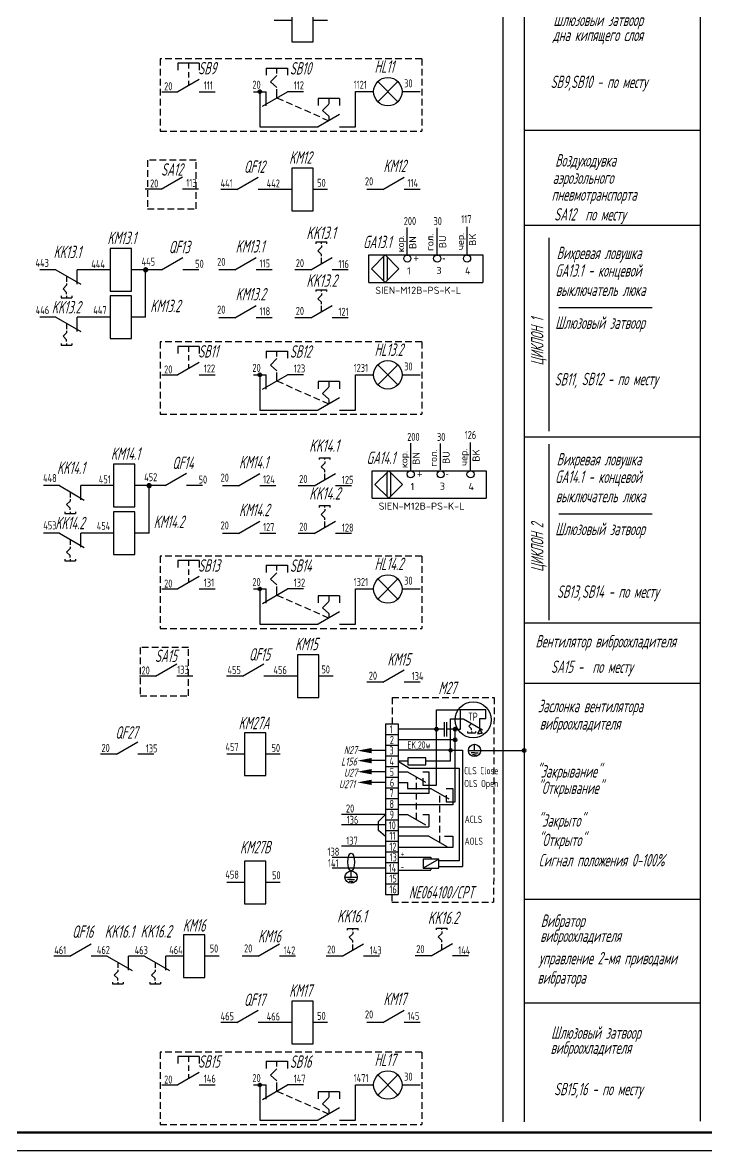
# Model space of a CAD drawing. Header units: millimetres. Extents: x 294 to 6216, y -3442 to 2720.
# Drawn here: x 1875.8 to 2068.2, y 215.3 to 532.4 of the extents above; entities that cross this region are included whole.
import ezdxf

# ---------------------------------------------------------------- set-up
doc = ezdxf.new("R2010")
doc.units = ezdxf.units.MM
doc.header["$LTSCALE"] = 15
for name, pattern in [('DOT', [0.25, 0, -0.25]), ('HIDDEN', [0.375, 0.25, -0.125]), ('HIDDEN2', [0.1875, 0.125, -0.0625]), ('K5LT_BASIC', [0]), ('K5LT_THIN', [0])]:
    doc.linetypes.add(name, pattern=pattern)
for name, color, linetype, lineweight in [('0.35 TEXT', 7, 'Continuous', 35), ('LWT 0.6', 7, 'Continuous', 50), ('LWT 0.7', 7, 'Continuous', 70)]:
    doc.layers.add(name, color=color, linetype=linetype, lineweight=lineweight)
doc.layers.add('ШТРИХОВАЯ', color=7, linetype='HIDDEN')
doc.layers.add('ШТРИХОВАЯ 2', color=7, linetype='HIDDEN2')
doc.styles.add('33', font='gost.shx', dxfattribs={"width": 0.75, "oblique": 15, "height": 2.5})
doc.styles.add('34', font='gost.shx', dxfattribs={"width": 0.75, "oblique": 15, "height": 3.5})
doc.styles.add('OPIS', font='TXT.SHX', dxfattribs={"height": 1.5})
doc.styles.add('OPSI', font='ISI-ROMANS_PL.SHX', dxfattribs={"height": 1.5})

# ---------------------------------------------------------------- blocks, each defined once
blk = doc.blocks.new('Кнопка НР без фикс лев')
at = {"linetype": 'K5LT_BASIC'}
for p, q in [((10.5, 8), (4.5, 8)), ((4.5, 8), (4.5, 6)), ((10.5, 8), (10.5, 6)), ((10.5, 3.46), (4.5, 0)), ((0, 0), (4.5, 0)), ((10.5, 0), (15, 0))]:
    blk.add_line(p, q, dxfattribs=at)
at = {"linetype": 'K5LT_THIN'}
for p, q in [((7.5, 8), (7.5, 6.5)), ((7.5, 5.5), (7.5, 4)), ((7.5, 3), (7.5, 1.73))]:
    blk.add_line(p, q, dxfattribs=at)
blk = doc.blocks.new('НР контакт')
at = {"linetype": 'K5LT_BASIC'}
for p, q in [((4.5, 0), (10.5, 3.46)), ((4.5, 0), (0, 0)), ((15, 0), (10.5, 0))]:
    blk.add_line(p, q, dxfattribs=at)
blk = doc.blocks.new('Реле')
at = {"linetype": 'K5LT_BASIC'}
for p, q in [((5, 6), (5, -6)), ((11, 6), (5, 6)), ((11, -6), (11, 6)), ((5, 0), (0, 0)), ((15, 0), (11, 0)), ((5, -6), (11, -6))]:
    blk.add_line(p, q, dxfattribs=at)
blk = doc.blocks.new('A$C57EA152A')
at = {"linetype": 'K5LT_BASIC'}
for p, q in [((4.5, 0), (0, 0)), ((4.5, 0), (11.5, -4.04)), ((15, 0), (10.5, 0)), ((10.5, -4), (10.5, 0)), ((7.5, -1.73), (7.5, -3.3454)), ((6.5, -5.3454), (7.5, -4.3454)), ((6.5, -5.3454), (7.5, -6.3454)), ((7.5, -3.8454), (7.5, -4.3454)), ((6, -7.3454), (6, -7.8454)), ((6, -7.8454), (6.5, -7.8454)), ((6.5, -7.8454), (9, -7.8454)), ((7.5, -6.8454), (7.5, -6.3454)), ((7.5, -7.3454), (7.5, -7.8454)), ((9, -7.3454), (9, -7.8454))]:
    blk.add_line(p, q, dxfattribs=at)
blk = doc.blocks.new('Конденсатор постоянный')
at = {"linetype": 'K5LT_BASIC'}
for p, q in [((4.25, 0), (0, 0)), ((4.25, 4), (4.25, -4)), ((5.75, -4), (5.75, 4)), ((10, 0), (5.75, 0))]:
    blk.add_line(p, q, dxfattribs=at)
blk = doc.blocks.new('UZIEMIENIE')
for p, q in [((0, 0), (4.85, 0)), ((2.43, 0), (2.43, 2.43)), ((2.43, -0.92), (1.05, -0.92)), ((2.43, -1.78), (1.64, -1.78)), ((2.43, -0.92), (3.8, -0.92)), ((2.43, -1.78), (3.21, -1.78))]:
    blk.add_line(p, q)
blk.add_circle((2.43, 0), 2.43)
blk = doc.blocks.new('11')
at = {"const_width": 0.75}
blk.add_lwpolyline([(-0.375, 0, 1), (0.375, 0, 1)], format="xyb", close=True, dxfattribs=at)

msp = doc.modelspace()

# ---------------------------------------------------------------- linework, layer by layer
for p, q in [((2010.892, 795.789, -0.041), (2010.892, 223.304, -0.041)), ((2016.892, 795.789, -0.041), (2016.892, 223.304, -0.041)), ((2066.454, 673.079, -0.041), (2066.454, 223.509, -0.041)), ((1947.378, 517.515, -0.02), (1945.564, 515.7, -0.02)), ((1945.564, 515.7, -0.02), (1947.346, 514.092, -0.02)), ((1975.738, 515.794, -0.02), (1981.395, 510.137, -0.02)), ((1975.738, 510.137, -0.02), (1981.395, 515.794, -0.02)), ((1940.813, 512.962, -0.02), (1944.343, 512.962, -0.02)), ((1942.578, 512.962, -0.02), (1942.578, 503.047, -0.02)), ((1953.485, 512.962, -0.02), (1953.485, 512.962, -0.02)), ((1969.501, 512.966, -0.02), (1974.567, 512.966, -0.02)), ((1969.501, 503.047, -0.02), (1969.501, 512.966, -0.02)), ((1982.567, 512.966, -0.02), (1987.633, 512.966, -0.02)), ((1962.001, 509.484, -0.02), (1960.22, 507.703, -0.02)), ((1960.22, 507.703, -0.02), (1962.003, 506.095, -0.02)), ((1942.578, 503.047, -0.02), (1954.501, 503.047, -0.02)), ((2016.892, 502.12, -0.041), (2066.454, 502.12, -0.041)), ((1984.05, 467.089, -0.041), (1984.05, 474.772, -0.041)), ((1984.05, 467.089, -0.041), (1984.05, 474.772, -0.041)), ((1992.453, 467.32, -0.041), (1992.453, 474.72, -0.041)), ((1992.453, 467.32, -0.041), (1992.453, 474.72, -0.041)), ((2000.856, 467.089, -0.041), (2000.856, 474.986, -0.041)), ((2016.892, 475.424, -0.041), (2066.454, 475.424, -0.041)), ((2023.865, 471.872, -0.02), (2023.865, 417.473, -0.02)), ((1973.239, 467.057, -0.041), (2005.29, 467.057, -0.041)), ((1973.239, 459.32, -0.041), (1973.239, 467.057, -0.041)), ((1973.239, 467.057, -0.041), (2005.29, 467.057, -0.041)), ((1973.239, 459.32, -0.041), (1973.239, 467.057, -0.041)), ((1977.843, 467.057, -0.041), (1973.975, 463.189, -0.041)), ((1977.843, 467.057, -0.041), (1973.975, 463.189, -0.041)), ((1977.311, 466.525, -0.041), (1977.311, 459.853, -0.041)), ((1977.311, 466.525, -0.041), (1977.311, 459.853, -0.041)), ((1977.843, 467.057, -0.041), (1981.711, 463.189, -0.041)), ((1977.843, 467.057, -0.041), (1981.711, 463.189, -0.041)), ((1978.375, 466.525, -0.041), (1978.375, 459.853, -0.041)), ((1978.375, 466.525, -0.041), (1978.375, 459.853, -0.041)), ((1984.05, 467.057, -0.041), (1984.05, 466.826, -0.041)), ((1984.05, 467.057, -0.041), (1984.05, 466.826, -0.041)), ((1992.453, 467.057, -0.041), (1992.453, 466.826, -0.041)), ((1992.453, 467.057, -0.041), (1992.453, 466.826, -0.041)), ((2000.856, 467.057, -0.041), (2000.856, 466.826, -0.041)), ((2000.856, 467.057, -0.041), (2000.856, 466.826, -0.041)), ((2005.29, 467.057, -0.041), (2005.29, 459.32, -0.041)), ((2005.29, 467.057, -0.041), (2005.29, 459.32, -0.041)), ((1973.975, 463.189, -0.041), (1977.843, 459.32, -0.041)), ((1973.975, 463.189, -0.041), (1977.843, 459.32, -0.041)), ((1981.711, 463.189, -0.041), (1977.843, 459.32, -0.041)), ((1981.711, 463.189, -0.041), (1977.843, 459.32, -0.041)), ((1910.463, 449.544, -0.02), (1910.463, 462.874, -0.02)), ((1973.239, 459.32, -0.041), (2005.29, 459.32, -0.041)), ((1973.239, 459.32, -0.041), (2005.29, 459.32, -0.041)), ((2026.703, 452.285, -0.02), (2052.951, 452.285, -0.02)), ((1947.378, 437.903, -0.02), (1945.564, 436.088, -0.02)), ((1945.564, 436.088, -0.02), (1947.346, 434.48, -0.02)), ((1975.738, 436.182, -0.02), (1981.395, 430.525, -0.02)), ((1975.738, 430.525, -0.02), (1981.395, 436.182, -0.02)), ((1940.813, 433.35, -0.02), (1944.343, 433.35, -0.02)), ((1942.578, 433.35, -0.02), (1942.578, 423.435, -0.02)), ((1953.485, 433.35, -0.02), (1953.485, 433.35, -0.02)), ((1969.501, 433.354, -0.02), (1974.567, 433.354, -0.02)), ((1969.501, 423.435, -0.02), (1969.501, 433.354, -0.02)), ((1982.567, 433.354, -0.02), (1987.633, 433.354, -0.02)), ((1962.001, 429.872, -0.02), (1960.22, 428.091, -0.02)), ((1960.22, 428.091, -0.02), (1962.003, 426.482, -0.02)), ((1942.578, 423.435, -0.02), (1954.501, 423.435, -0.02)), ((2016.892, 415.933, -0.041), (2066.454, 415.933, -0.041)), ((1985.021, 406.415, -0.041), (1985.021, 414.098, -0.041)), ((1985.021, 406.415, -0.041), (1985.021, 414.098, -0.041)), ((1993.424, 406.646, -0.041), (1993.424, 414.047, -0.041)), ((1993.424, 406.646, -0.041), (1993.424, 414.047, -0.041)), ((2001.827, 406.415, -0.041), (2001.827, 414.313, -0.041)), ((2023.865, 413.879, -0.02), (2023.865, 364.368, -0.041)), ((1974.21, 406.383, -0.041), (2006.261, 406.383, -0.041)), ((1974.21, 398.647, -0.041), (1974.21, 406.383, -0.041)), ((1974.21, 406.383, -0.041), (2006.261, 406.383, -0.041)), ((1974.21, 398.647, -0.041), (1974.21, 406.383, -0.041)), ((1978.814, 406.383, -0.041), (1974.946, 402.515, -0.041)), ((1978.814, 406.383, -0.041), (1974.946, 402.515, -0.041)), ((1978.814, 406.383, -0.041), (1982.682, 402.515, -0.041)), ((1978.814, 406.383, -0.041), (1982.682, 402.515, -0.041)), ((1985.021, 406.383, -0.041), (1985.021, 406.152, -0.041)), ((1985.021, 406.383, -0.041), (1985.021, 406.152, -0.041)), ((1993.424, 406.383, -0.041), (1993.424, 406.152, -0.041)), ((1993.424, 406.383, -0.041), (1993.424, 406.152, -0.041)), ((2001.827, 406.383, -0.041), (2001.827, 406.152, -0.041)), ((2001.827, 406.383, -0.041), (2001.827, 406.152, -0.041)), ((2006.261, 406.383, -0.041), (2006.261, 398.647, -0.041)), ((2006.261, 406.383, -0.041), (2006.261, 398.647, -0.041)), ((1978.282, 405.851, -0.041), (1978.282, 399.179, -0.041)), ((1978.282, 405.851, -0.041), (1978.282, 399.179, -0.041)), ((1979.346, 405.851, -0.041), (1979.346, 399.179, -0.041)), ((1979.346, 405.851, -0.041), (1979.346, 399.179, -0.041)), ((1911.434, 388.87, -0.02), (1911.434, 402.2, -0.02)), ((1974.946, 402.515, -0.041), (1978.814, 398.647, -0.041)), ((1974.946, 402.515, -0.041), (1978.814, 398.647, -0.041)), ((1982.682, 402.515, -0.041), (1978.814, 398.647, -0.041)), ((1982.682, 402.515, -0.041), (1978.814, 398.647, -0.041)), ((1974.21, 398.647, -0.041), (2006.261, 398.647, -0.041)), ((1974.21, 398.647, -0.041), (2006.261, 398.647, -0.041)), ((2026.703, 394.292, -0.02), (2052.951, 394.292, -0.02)), ((1947.378, 377.701, -0.02), (1945.564, 375.886, -0.02)), ((1945.564, 375.886, -0.02), (1947.346, 374.278, -0.02)), ((1975.738, 375.98, -0.02), (1981.395, 370.323, -0.02)), ((1975.738, 370.323, -0.02), (1981.395, 375.98, -0.02)), ((1940.813, 373.148, -0.02), (1944.343, 373.148, -0.02)), ((1942.578, 373.148, -0.02), (1942.578, 363.233, -0.02)), ((1953.485, 373.148, -0.02), (1953.485, 373.148, -0.02)), ((1969.501, 373.152, -0.02), (1974.567, 373.152, -0.02)), ((1969.501, 363.233, -0.02), (1969.501, 373.152, -0.02)), ((1982.567, 373.152, -0.02), (1987.633, 373.152, -0.02)), ((1962.001, 369.67, -0.02), (1960.22, 367.889, -0.02)), ((1960.22, 367.889, -0.02), (1962.003, 366.281, -0.02)), ((1942.578, 363.233, -0.02), (1954.501, 363.233, -0.02)), ((2016.892, 363.671, -0.041), (2066.454, 363.671, -0.041)), ((2016.892, 346.687, -0.041), (2066.454, 346.687, -0.041)), ((1992.245, 339.13, -0.041), (1998.146, 339.13, -0.041)), ((1992.245, 318.014, -0.041), (1992.245, 339.13, -0.041)), ((1996.229, 324.697, -0.041), (1996.229, 336.669, -0.041)), ((1996.229, 336.669, -0.041), (1999.82, 336.669, -0.041)), ((2006.153, 339.13, -0.041), (1998.146, 339.13, -0.041)), ((1999.024, 333.718, -0.041), (1999.024, 339.13, -0.041)), ((2004.403, 336.692, -0.041), (2006.153, 336.692, -0.041)), ((2006.153, 336.692, -0.041), (2006.153, 339.13, -0.041)), ((1977.876, 335.257, -0.041), (1981.445, 335.257, -0.041)), ((1977.876, 335.257, -0.041), (1977.876, 323.257, -0.041)), ((1981.445, 335.257, -0.041), (1981.445, 323.257, -0.041)), ((1997.245, 333.718, -0.041), (1998.457, 333.718, -0.041)), ((1997.483, 313.285, -0.041), (1997.483, 333.718, -0.041)), ((1998.457, 333.718, -0.041), (1999.024, 333.718, -0.041)), ((2004.403, 333.611, -0.041), (2003.75, 332.48, -0.041)), ((2004.403, 333.611, -0.041), (2005.056, 332.48, -0.041)), ((1977.876, 332.257, -0.041), (1981.445, 332.257, -0.041)), ((1982.639, 330.73, -0.041), (1981.445, 330.73, -0.041)), ((2003.75, 332.48, -0.041), (2004.403, 332.48, -0.041)), ((2005.056, 332.48, -0.041), (2004.403, 332.48, -0.041)), ((1977.876, 327.698, -0.041), (1974.01, 327.698, -0.041)), ((1977.876, 329.257, -0.041), (1981.445, 329.257, -0.041)), ((1996.229, 327.789, -0.041), (1981.445, 327.789, -0.041)), ((1996.229, 327.789, -0.041), (1999.605, 327.789, -0.041)), ((1999.605, 327.789, -0.041), (1999.605, 295.139, -0.041)), ((2004.679, 327.743, -0.041), (2016.892, 327.743, -0.041)), ((1977.876, 324.879, -0.041), (1974.01, 324.879, -0.041)), ((1977.876, 326.257, -0.041), (1981.445, 326.257, -0.041)), ((1984.151, 324.697, -0.041), (1981.445, 324.697, -0.041)), ((1981.445, 324.697, -0.041), (1984.712, 322.811, -0.041)), ((1996.229, 324.697, -0.041), (1989.275, 324.697, -0.041)), ((1977.876, 321.773, -0.041), (1974.01, 321.773, -0.041)), ((1977.876, 323.257, -0.041), (1981.445, 323.257, -0.041)), ((1977.876, 323.257, -0.041), (1981.445, 323.257, -0.041)), ((1977.876, 323.257, -0.041), (1977.876, 311.257, -0.041)), ((1981.445, 323.257, -0.041), (1981.445, 311.257, -0.041)), ((1981.445, 321.784, -0.041), (1984.123, 321.784, -0.041)), ((1984.712, 322.811, -0.041), (1998.611, 322.811, -0.041)), ((1988.443, 321.784, -0.041), (1990.148, 321.784, -0.041)), ((1990.148, 321.784, -0.041), (1990.148, 315.622, -0.041)), ((1998.611, 322.811, -0.041), (1998.611, 296.672, -0.041)), ((1977.876, 318.777, -0.041), (1974.01, 318.777, -0.041)), ((1977.876, 320.257, -0.041), (1981.445, 320.257, -0.041)), ((1977.876, 317.257, -0.041), (1981.445, 317.257, -0.041)), ((1981.445, 318.751, -0.041), (1984.123, 318.751, -0.041)), ((1984.123, 318.751, -0.041), (1984.123, 317.055, -0.041)), ((1988.443, 318.014, -0.041), (1992.245, 318.014, -0.041)), ((1977.876, 314.257, -0.041), (1981.445, 314.257, -0.041)), ((1990.148, 315.622, -0.041), (1981.445, 315.622, -0.041)), ((1984.123, 317.055, -0.041), (1990.668, 317.055, -0.041)), ((1994.988, 317.055, -0.041), (1996.839, 317.055, -0.041)), ((1996.839, 317.055, -0.041), (1996.839, 312.44, -0.041)), ((1977.876, 311.257, -0.041), (1981.445, 311.257, -0.041)), ((1977.876, 311.257, -0.041), (1981.445, 311.257, -0.041)), ((1977.876, 311.257, -0.041), (1981.445, 311.257, -0.041)), ((1977.876, 311.257, -0.041), (1977.876, 287.257, -0.041)), ((1996.839, 312.44, -0.041), (1981.445, 312.44, -0.041)), ((1981.445, 311.257, -0.041), (1981.445, 287.257, -0.041)), ((1994.988, 313.285, -0.041), (1997.483, 313.285, -0.041)), ((1977.876, 309.725, -0.041), (1965.518, 309.725, -0.041)), ((1977.876, 309.725, -0.041), (1975.922, 307.772, -0.041)), ((1975.922, 305.261, -0.041), (1975.922, 307.772, -0.041)), ((1977.876, 308.257, -0.041), (1981.445, 308.257, -0.041)), ((1981.445, 309.784, -0.041), (1984.123, 309.784, -0.041)), ((1988.443, 309.784, -0.041), (1990.148, 309.784, -0.041)), ((1990.148, 309.784, -0.041), (1990.148, 306.319, -0.041)), ((1977.876, 306.791, -0.041), (1965.518, 306.791, -0.041)), ((1977.876, 303.577, -0.041), (1975.922, 305.261, -0.041)), ((1977.876, 305.257, -0.041), (1981.445, 305.257, -0.041)), ((1981.445, 306.319, -0.041), (1990.148, 306.319, -0.041)), ((1977.876, 302.257, -0.041), (1981.445, 302.257, -0.041)), ((1990.148, 303.622, -0.041), (1981.445, 303.622, -0.041)), ((1994.468, 303.622, -0.041), (1996.839, 303.622, -0.041)), ((1996.839, 303.622, -0.041), (1996.839, 300.44, -0.041)), ((1977.876, 300.847, -0.041), (1965.518, 300.847, -0.041)), ((1977.876, 299.257, -0.041), (1981.445, 299.257, -0.041)), ((1996.839, 300.44, -0.041), (1981.445, 300.44, -0.041)), ((1977.876, 297.653, -0.041), (1962.891, 297.653, -0.041)), ((1977.876, 296.257, -0.041), (1981.445, 296.257, -0.041)), ((1981.445, 297.722, -0.041), (1990.696, 297.722, -0.041)), ((1992.898, 297.21, -0.041), (1988.494, 294.667, -0.041)), ((1990.696, 297.722, -0.041), (1990.696, 297.21, -0.041)), ((1998.611, 296.672, -0.041), (1992.898, 296.672, -0.041)), ((1992.898, 295.139, -0.041), (1999.605, 295.139, -0.041)), ((1977.876, 294.657, -0.041), (1962.891, 294.657, -0.041)), ((1977.876, 293.257, -0.041), (1981.445, 293.257, -0.041)), ((1981.445, 294.129, -0.041), (1990.696, 294.129, -0.041)), ((1990.696, 294.667, -0.041), (1990.696, 294.156, -0.041)), ((1977.876, 290.257, -0.041), (1981.445, 290.257, -0.041)), ((1977.876, 287.257, -0.041), (1981.445, 287.257, -0.041)), ((2016.892, 285.941, -0.041), (2066.454, 285.941, -0.041)), ((2016.892, 256.819, -0.041), (2066.454, 256.819, -0.041)), ((1947.378, 238.253, -0.02), (1945.564, 236.439, -0.02)), ((1945.564, 236.439, -0.02), (1947.346, 234.83, -0.02)), ((1975.738, 236.533, -0.02), (1981.395, 230.876, -0.02)), ((1975.738, 230.876, -0.02), (1981.395, 236.533, -0.02)), ((1940.813, 233.701, -0.02), (1944.343, 233.701, -0.02)), ((1942.578, 233.701, -0.02), (1942.578, 223.786, -0.02)), ((1953.485, 233.701, -0.02), (1953.485, 233.701, -0.02)), ((1969.501, 233.704, -0.02), (1974.567, 233.704, -0.02)), ((1969.501, 223.786, -0.02), (1969.501, 233.704, -0.02)), ((1982.567, 233.704, -0.02), (1987.633, 233.704, -0.02)), ((1962.001, 230.223, -0.02), (1960.22, 228.441, -0.02)), ((1960.22, 228.441, -0.02), (1962.003, 226.833, -0.02)), ((1942.578, 223.786, -0.02), (1954.501, 223.786, -0.02)), ((1625.845, 215.294, -0.041), (2675.845, 215.294, -0.041))]:
    msp.add_line(p, q)
at = {"linetype": 'K5LT_BASIC'}
for p, q in [((1944.378, 519.614, -0.02), (1950.378, 519.614, -0.02)), ((1944.378, 519.614, -0.02), (1944.378, 517.614, -0.02)), ((1950.378, 519.614, -0.02), (1950.378, 517.614, -0.02)), ((1943.343, 508.922, -0.02), (1950.343, 512.962, -0.02)), ((1944.343, 508.962, -0.02), (1944.343, 512.962, -0.02)), ((1954.843, 512.962, -0.02), (1950.343, 512.962, -0.02)), ((1965.001, 511.047, -0.02), (1959.001, 511.047, -0.02)), ((1959.001, 511.047, -0.02), (1959.001, 509.047, -0.02)), ((1965.001, 511.047, -0.02), (1965.001, 509.047, -0.02)), ((1965.001, 506.507, -0.02), (1959.001, 503.047, -0.02)), ((1954.501, 503.047, -0.02), (1959.001, 503.047, -0.02)), ((1965.001, 503.047, -0.02), (1969.501, 503.047, -0.02)), ((1958.38, 470.699, -0.02), (1958.88, 470.699, -0.02)), ((1958.38, 470.199, -0.02), (1958.38, 470.699, -0.02)), ((1958.88, 470.699, -0.02), (1961.38, 470.699, -0.02)), ((1959.88, 470.199, -0.02), (1959.88, 470.699, -0.02)), ((1959.88, 469.699, -0.02), (1959.88, 469.199, -0.02)), ((1961.38, 470.199, -0.02), (1961.38, 470.699, -0.02)), ((1958.88, 468.199, -0.02), (1959.88, 469.199, -0.02)), ((1958.88, 468.199, -0.02), (1959.88, 467.199, -0.02)), ((1959.88, 466.699, -0.02), (1959.88, 467.199, -0.02)), ((1959.88, 464.584, -0.02), (1959.88, 466.199, -0.02)), ((1958.38, 457.259, -0.02), (1958.88, 457.259, -0.02)), ((1958.38, 456.759, -0.02), (1958.38, 457.259, -0.02)), ((1958.88, 457.259, -0.02), (1961.38, 457.259, -0.02)), ((1959.88, 456.759, -0.02), (1959.88, 457.259, -0.02)), ((1961.38, 456.759, -0.02), (1961.38, 457.259, -0.02)), ((1958.88, 454.759, -0.02), (1959.88, 455.759, -0.02)), ((1958.88, 454.759, -0.02), (1959.88, 453.759, -0.02)), ((1959.88, 456.259, -0.02), (1959.88, 455.759, -0.02)), ((1959.88, 453.259, -0.02), (1959.88, 453.759, -0.02)), ((1959.88, 451.144, -0.02), (1959.88, 452.759, -0.02)), ((1944.378, 440.002, -0.02), (1950.378, 440.002, -0.02)), ((1944.378, 440.002, -0.02), (1944.378, 438.002, -0.02)), ((1950.378, 440.002, -0.02), (1950.378, 438.002, -0.02)), ((1943.343, 429.31, -0.02), (1950.343, 433.35, -0.02)), ((1944.343, 429.35, -0.02), (1944.343, 433.35, -0.02)), ((1954.843, 433.35, -0.02), (1950.343, 433.35, -0.02)), ((1965.001, 431.435, -0.02), (1959.001, 431.435, -0.02)), ((1959.001, 431.435, -0.02), (1959.001, 429.435, -0.02)), ((1965.001, 431.435, -0.02), (1965.001, 429.435, -0.02)), ((1965.001, 426.895, -0.02), (1959.001, 423.435, -0.02)), ((1954.501, 423.435, -0.02), (1959.001, 423.435, -0.02)), ((1965.001, 423.435, -0.02), (1969.501, 423.435, -0.02)), ((1959.351, 410.025, -0.02), (1959.851, 410.025, -0.02)), ((1959.351, 409.525, -0.02), (1959.351, 410.025, -0.02)), ((1959.851, 410.025, -0.02), (1962.351, 410.025, -0.02)), ((1960.851, 409.525, -0.02), (1960.851, 410.025, -0.02)), ((1962.351, 409.525, -0.02), (1962.351, 410.025, -0.02)), ((1959.851, 407.525, -0.02), (1960.851, 408.525, -0.02)), ((1959.851, 407.525, -0.02), (1960.851, 406.525, -0.02)), ((1960.851, 409.025, -0.02), (1960.851, 408.525, -0.02)), ((1960.851, 406.025, -0.02), (1960.851, 406.525, -0.02)), ((1960.851, 403.91, -0.02), (1960.851, 405.525, -0.02)), ((1959.351, 396.585, -0.02), (1959.851, 396.585, -0.02)), ((1959.351, 396.085, -0.02), (1959.351, 396.585, -0.02)), ((1959.851, 396.585, -0.02), (1962.351, 396.585, -0.02)), ((1960.851, 396.085, -0.02), (1960.851, 396.585, -0.02)), ((1962.351, 396.085, -0.02), (1962.351, 396.585, -0.02)), ((1959.851, 394.085, -0.02), (1960.851, 395.085, -0.02)), ((1959.851, 394.085, -0.02), (1960.851, 393.085, -0.02)), ((1960.851, 395.585, -0.02), (1960.851, 395.085, -0.02)), ((1960.851, 392.585, -0.02), (1960.851, 393.085, -0.02)), ((1960.851, 390.47, -0.02), (1960.851, 392.085, -0.02)), ((1944.378, 379.8, -0.02), (1950.378, 379.8, -0.02)), ((1944.378, 379.8, -0.02), (1944.378, 377.8, -0.02)), ((1950.378, 379.8, -0.02), (1950.378, 377.8, -0.02)), ((1943.343, 369.108, -0.02), (1950.343, 373.148, -0.02)), ((1944.343, 369.148, -0.02), (1944.343, 373.148, -0.02)), ((1954.843, 373.148, -0.02), (1950.343, 373.148, -0.02)), ((1965.001, 371.233, -0.02), (1959.001, 371.233, -0.02)), ((1959.001, 371.233, -0.02), (1959.001, 369.233, -0.02)), ((1965.001, 371.233, -0.02), (1965.001, 369.233, -0.02)), ((1965.001, 366.693, -0.02), (1959.001, 363.233, -0.02)), ((1954.501, 363.233, -0.02), (1959.001, 363.233, -0.02)), ((1965.001, 363.233, -0.02), (1969.501, 363.233, -0.02)), ((1999.82, 336.669, -0.041), (2005.173, 333.58, -0.041)), ((2004.403, 333.611, -0.041), (2004.403, 336.692, -0.041)), ((1989.005, 333.718, -0.041), (1981.445, 333.718, -0.041)), ((1992.245, 333.718, -0.041), (1989.005, 333.718, -0.041)), ((2000.937, 333.047, -0.041), (2000.937, 332.662, -0.041)), ((2001.322, 334.588, -0.041), (2002.092, 335.358, -0.041)), ((2001.322, 334.588, -0.041), (2002.092, 333.818, -0.041)), ((2002.092, 333.432, -0.041), (2002.092, 333.818, -0.041)), ((2002.092, 333.047, -0.041), (2002.092, 332.662, -0.041)), ((2003.248, 333.047, -0.041), (2003.248, 332.662, -0.041)), ((1997.483, 330.73, -0.041), (1982.639, 330.73, -0.041)), ((2000.937, 332.662, -0.041), (2001.322, 332.662, -0.041)), ((2001.322, 332.662, -0.041), (2003.248, 332.662, -0.041)), ((1984.123, 321.784, -0.041), (1989.163, 318.875, -0.041)), ((1988.443, 319.921, -0.041), (1988.443, 318.014, -0.041)), ((1990.668, 317.055, -0.041), (1995.708, 314.146, -0.041)), ((1994.988, 315.192, -0.041), (1994.988, 313.285, -0.041)), ((1984.123, 309.784, -0.041), (1989.163, 306.875, -0.041)), ((1990.148, 303.622, -0.041), (1995.188, 300.713, -0.041)), ((1967.203, 277.738, -0.02), (1967.703, 277.738, -0.02)), ((1967.203, 277.238, -0.02), (1967.203, 277.738, -0.02)), ((1967.703, 277.738, -0.02), (1970.203, 277.738, -0.02)), ((1967.703, 275.238, -0.02), (1968.703, 276.238, -0.02)), ((1968.703, 277.238, -0.02), (1968.703, 277.738, -0.02)), ((1968.703, 276.738, -0.02), (1968.703, 276.238, -0.02)), ((1970.203, 277.238, -0.02), (1970.203, 277.738, -0.02)), ((1992.267, 277.824, -0.02), (1992.767, 277.824, -0.02)), ((1992.267, 277.324, -0.02), (1992.267, 277.824, -0.02)), ((1992.767, 277.824, -0.02), (1995.267, 277.824, -0.02)), ((1992.767, 275.324, -0.02), (1993.767, 276.324, -0.02)), ((1993.767, 277.324, -0.02), (1993.767, 277.824, -0.02)), ((1993.767, 276.824, -0.02), (1993.767, 276.324, -0.02)), ((1995.267, 277.324, -0.02), (1995.267, 277.824, -0.02)), ((1967.703, 275.238, -0.02), (1968.703, 274.238, -0.02)), ((1968.703, 273.738, -0.02), (1968.703, 274.238, -0.02)), ((1968.703, 271.623, -0.02), (1968.703, 273.238, -0.02)), ((1992.767, 275.324, -0.02), (1993.767, 274.324, -0.02)), ((1993.767, 273.824, -0.02), (1993.767, 274.324, -0.02)), ((1993.767, 271.709, -0.02), (1993.767, 273.324, -0.02)), ((1944.378, 240.353, -0.02), (1950.378, 240.353, -0.02)), ((1944.378, 240.353, -0.02), (1944.378, 238.353, -0.02)), ((1950.378, 240.353, -0.02), (1950.378, 238.353, -0.02)), ((1943.343, 229.661, -0.02), (1950.343, 233.701, -0.02)), ((1944.343, 229.701, -0.02), (1944.343, 233.701, -0.02)), ((1954.843, 233.701, -0.02), (1950.343, 233.701, -0.02)), ((1965.001, 231.786, -0.02), (1959.001, 231.786, -0.02)), ((1959.001, 231.786, -0.02), (1959.001, 229.786, -0.02)), ((1965.001, 231.786, -0.02), (1965.001, 229.786, -0.02)), ((1965.001, 227.246, -0.02), (1959.001, 223.786, -0.02)), ((1954.501, 223.786, -0.02), (1959.001, 223.786, -0.02)), ((1965.001, 223.786, -0.02), (1969.501, 223.786, -0.02))]:
    msp.add_line(p, q, dxfattribs=at)
at = {"linetype": 'K5LT_THIN'}
for p, q in [((1947.378, 518.114, -0.02), (1947.378, 519.614, -0.02)), ((1947.378, 511.251, -0.02), (1947.378, 513.632, -0.02)), ((1962.001, 511.047, -0.02), (1962.001, 509.547, -0.02)), ((1962.001, 506.047, -0.02), (1962.001, 504.777, -0.02)), ((1947.378, 438.502, -0.02), (1947.378, 440.002, -0.02)), ((1947.378, 431.639, -0.02), (1947.378, 434.02, -0.02)), ((1962.001, 431.435, -0.02), (1962.001, 429.935, -0.02)), ((1962.001, 426.435, -0.02), (1962.001, 425.165, -0.02)), ((1947.378, 378.3, -0.02), (1947.378, 379.8, -0.02)), ((1947.378, 371.437, -0.02), (1947.378, 373.818, -0.02)), ((1962.001, 371.233, -0.02), (1962.001, 369.733, -0.02)), ((1962.001, 366.233, -0.02), (1962.001, 364.963, -0.02)), ((1947.378, 238.853, -0.02), (1947.378, 240.353, -0.02)), ((1947.378, 231.99, -0.02), (1947.378, 234.371, -0.02)), ((1962.001, 231.786, -0.02), (1962.001, 230.286, -0.02)), ((1962.001, 226.786, -0.02), (1962.001, 225.516, -0.02))]:
    msp.add_line(p, q, dxfattribs=at)
at = {"elevation": -0.041}
for points in [[(1974.01, 327.698, 1.5, 0, 0), (1970.01, 327.698, 0, 0, 0)], [(1974.01, 324.879, 1.5, 0, 0), (1970.01, 324.879, 0, 0, 0)], [(1974.01, 321.773, 1.5, 0, 0), (1970.01, 321.773, 0, 0, 0)], [(1974.01, 318.777, 1.5, 0, 0), (1970.01, 318.777, 0, 0, 0)]]:
    msp.add_lwpolyline(points, format="xyseb", dxfattribs=at)
for points in [[(1984.151, 325.709), (1984.151, 323.686), (1989.275, 323.686), (1989.275, 325.709)], [(1988.494, 294.667), (1992.898, 294.667), (1992.898, 297.21), (1988.494, 297.21)]]:
    msp.add_lwpolyline(points, close=True, dxfattribs=at)
for centre, radius in [((1978.567, 512.966, -0.02), 4), ((1984.05, 466.057, -0.041), 1), ((1984.05, 466.057, -0.041), 1), ((1992.453, 466.057, -0.041), 1), ((1992.453, 466.057, -0.041), 1), ((2000.856, 466.057, -0.041), 1), ((2000.856, 466.057, -0.041), 1), ((1978.567, 433.354, -0.02), 4), ((1985.021, 405.383, -0.041), 1), ((1985.021, 405.383, -0.041), 1), ((1993.424, 405.383, -0.041), 1), ((1993.424, 405.383, -0.041), 1), ((2001.827, 405.383, -0.041), 1), ((2001.827, 405.383, -0.041), 1), ((1978.567, 373.152, -0.02), 4), ((2002.582, 336.357, -0.041), 5.073), ((1978.567, 233.704, -0.02), 4)]:
    msp.add_circle(centre, radius)
msp.add_ellipse((1968.26, 296.381, -0.041), major_axis=(0, -2.534), ratio=0.3524779)
at = {"layer": 'LWT 0.6'}
msp.add_line((2670.845, 220.294, -0.041), (1645.845, 220.294, -0.041), dxfattribs=at)
at = {"layer": 'LWT 0.7'}
for centre, start, end in [((1942.578, 512.962, -0.02), 0, 180), ((1942.578, 512.962, -0.02), 180, 0), ((1942.578, 433.35, -0.02), 0, 180), ((1942.578, 433.35, -0.02), 180, 0), ((1942.578, 373.148, -0.02), 0, 180), ((1942.578, 373.148, -0.02), 180, 0), ((1992.245, 333.718, -0.041), 0, 180), ((1992.245, 333.718, -0.041), 180, 0), ((1997.483, 333.718, -0.041), 0, 180), ((1997.483, 333.718, -0.041), 180, 0), ((1997.483, 330.73, -0.041), 0, 180), ((1997.483, 330.73, -0.041), 180, 0), ((1996.229, 327.789, -0.041), 0, 180), ((1996.229, 327.789, -0.041), 180, 0), ((2016.892, 327.743, -0.041), 0, 180), ((2016.892, 327.743, -0.041), 180, 0), ((1942.578, 233.701, -0.02), 0, 180), ((1942.578, 233.701, -0.02), 180, 0)]:
    msp.add_arc(centre, 0.375, start, end, dxfattribs=at)
at = {"layer": 'ШТРИХОВАЯ', "linetype": 'HIDDEN2'}
msp.add_line((1988.108, 522.231, -0.02), (1988.108, 501.877, -0.02), dxfattribs=at)
at = {"layer": 'ШТРИХОВАЯ', "linetype": 'HIDDEN2', "elevation": -0.02}
for points in [[(1988.108, 522.231), (1988.108, 522.231), (1914.58, 522.231), (1914.58, 501.877), (1988.108, 501.877)], [(1988.108, 442.619), (1988.108, 442.619), (1914.58, 442.619), (1914.58, 422.264), (1988.108, 422.264)], [(1988.108, 382.417), (1988.108, 382.417), (1914.58, 382.417), (1914.58, 362.063), (1988.108, 362.063)], [(1988.108, 242.969), (1988.108, 242.969), (1914.58, 242.969), (1914.58, 222.615), (1988.108, 222.615)]]:
    msp.add_lwpolyline(points, dxfattribs=at)
at = {"layer": 'ШТРИХОВАЯ 2'}
for p, q in [((1947.378, 511.251, -0.02), (1962.001, 504.777, -0.02)), ((1988.108, 442.619, -0.02), (1988.108, 422.264, -0.02)), ((1947.378, 431.639, -0.02), (1962.001, 425.165, -0.02)), ((1988.108, 382.417, -0.02), (1988.108, 362.063, -0.02)), ((1947.378, 371.437, -0.02), (1962.001, 364.963, -0.02)), ((1979.778, 342.606, -0.041), (2008.443, 342.606, -0.041)), ((1979.778, 342.606, -0.041), (1979.778, 335.257, -0.041)), ((2008.443, 342.606, -0.041), (2008.325, 285.128, -0.041)), ((1986.643, 308.329, -0.041), (1986.643, 320.329, -0.041)), ((1993.188, 301.868, -0.041), (1993.188, 315.6, -0.041)), ((1979.66, 287.257, -0.041), (1979.66, 285.128, -0.041)), ((1979.66, 285.128, -0.041), (2008.325, 285.128, -0.041)), ((1988.108, 242.969, -0.02), (1988.108, 222.615, -0.02)), ((1947.378, 231.99, -0.02), (1962.001, 225.516, -0.02))]:
    msp.add_line(p, q, dxfattribs=at)
for points, elevation in [([(1911.004, 479.995), (1924.676, 479.995), (1924.676, 493.666), (1911.004, 493.666)], -0.041), ([(1908.886, 343.065), (1922.558, 343.065), (1922.558, 356.736), (1908.886, 356.736)], -0.02)]:
    msp.add_lwpolyline(points, close=True, dxfattribs=dict(at, elevation=elevation))

# ---------------------------------------------------------------- block references
for name, p in [('Реле', (1946.587, 532.93, -0.02)), ('Кнопка НР без фикс лев', (1914.969, 512.962, -0.02)), ('НР контакт', (1910.352, 485.574, -0.041)), ('НР контакт', (1931.587, 485.463, -0.02)), ('Реле', (1946.587, 485.463, -0.02)), ('НР контакт', (1972.657, 485.472, -0.02)), ('Реле', (1895.463, 462.874, -0.02)), ('НР контакт', (1910.463, 462.874, -0.02)), ('НР контакт', (1931.087, 462.854, -0.02)), ('НР контакт', (1952.38, 462.854, -0.02)), ('A$C57EA152A', (1880.721, 462.874, -0.02)), ('Реле', (1895.463, 449.544, -0.02)), ('НР контакт', (1931.087, 449.414, -0.02)), ('НР контакт', (1952.38, 449.414, -0.02)), ('A$C57EA152A', (1880.721, 449.544, -0.02)), ('Кнопка НР без фикс лев', (1914.969, 433.35, -0.02)), ('Реле', (1896.434, 402.2, -0.02)), ('НР контакт', (1911.434, 402.2, -0.02)), ('НР контакт', (1932.058, 402.18, -0.02)), ('НР контакт', (1953.351, 402.18, -0.02)), ('A$C57EA152A', (1881.692, 402.2, -0.02)), ('Реле', (1896.434, 388.87, -0.02)), ('НР контакт', (1932.058, 388.74, -0.02)), ('НР контакт', (1953.351, 388.74, -0.02)), ('A$C57EA152A', (1881.692, 388.87, -0.02)), ('Кнопка НР без фикс лев', (1914.969, 373.148, -0.02)), ('НР контакт', (1908.775, 348.644, -0.02)), ('НР контакт', (1933.17, 348.644, -0.02)), ('Реле', (1948.17, 348.644, -0.02)), ('НР контакт', (1972.657, 346.932, -0.02)), ('НР контакт', (1897.782, 326.711, -0.041)), ('Реле', (1933.299, 326.711, -0.041)), ('Реле', (1933.299, 290.6, -0.041)), ('Реле', (1916.145, 269.949, -0.02)), ('НР контакт', (1884.645, 269.949, -0.02)), ('НР контакт', (1937.606, 269.893, -0.02)), ('НР контакт', (1961.203, 269.893, -0.02)), ('НР контакт', (1986.267, 269.979, -0.02)), ('A$C57EA152A', (1895.145, 269.949, -0.02)), ('A$C57EA152A', (1905.645, 269.949, -0.02)), ('Реле', (1946.587, 251.259, -0.02)), ('НР контакт', (1931.587, 251.259, -0.02)), ('НР контакт', (1972.657, 251.267, -0.02)), ('Кнопка НР без фикс лев', (1914.969, 233.701, -0.02))]:
    msp.add_blockref(name, p)
at = {"color": 0}
for p in [(1910.463, 462.874, -0.02), (1911.434, 402.2, -0.02)]:
    msp.add_blockref('11', p, dxfattribs=at)
for name, p, xscale, yscale, zscale in [('Конденсатор постоянный', (1992.245, 333.718, -0.041), 0.5, 0.5, 0.5), ('UZIEMIENIE', (2001.23, 327.743, -0.041), 0.711002539814217, 0.711002539817855, 0.7110025398181037), ('UZIEMIENIE', (1966.509, 292.132, -0.041), 0.711002539814217, 0.711002539817855, 0.7110025398181037)]:
    msp.add_blockref(name, p, dxfattribs=dict(xscale=xscale, yscale=yscale, zscale=zscale))

# ---------------------------------------------------------------- texts
at = {"style": '33', "width": 0.8}
for s, p in [('TP', (2001.151, 336.108, -0.041)), ('1', (1979.08, 332.573, -0.041)), ('2', (1979.147, 329.58, -0.041)), ('3', (1979.031, 326.623, -0.041)), ('4', (1979.031, 323.575, -0.041)), ('5', (1979.08, 320.573, -0.041)), ('6', (1979.147, 317.58, -0.041)), ('7', (1979.031, 314.623, -0.041)), ('8', (1979.031, 311.575, -0.041)), ('9', (1979.08, 308.573, -0.041)), ('10', (1978.83, 305.58, -0.041)), ('11', (1979.031, 302.623, -0.041)), ('12', (1979.031, 299.575, -0.041)), ('13', (1979.08, 296.573, -0.041)), ('14', (1978.83, 293.58, -0.041)), ('15', (1979.031, 290.623, -0.041)), ('16', (1979.031, 287.575, -0.041))]:
    msp.add_text(s, height=2.25, dxfattribs=at).set_placement(p)
at = {"lineweight": 0, "char_height": 2, "width": 19.057, "attachment_point": 1, "rotation": 90, "style": 'OPIS'}
for s, insert in [('гол.', (1989.4, 468.19, -0.041)), ('гол.', (1989.4, 468.19, -0.041)), ('чер.', (1997.973, 468.416, -0.041)), ('чер.', (1997.973, 468.416, -0.041)), ('BK', (2001.409, 469.592, -0.041)), ('BK', (2001.409, 469.592, -0.041)), ('кор.', (1981.142, 467.792, -0.041)), ('кор.', (1981.142, 467.792, -0.041)), ('BN', (1984.552, 468.718, -0.041)), ('BN', (1984.552, 468.718, -0.041)), ('BU', (1992.981, 468.968, -0.041)), ('BU', (1992.981, 468.968, -0.041)), ('чер.', (1998.944, 407.743, -0.041)), ('чер.', (1998.944, 407.743, -0.041)), ('BK', (2002.38, 408.919, -0.041)), ('BK', (2002.38, 408.919, -0.041)), ('кор.', (1982.113, 407.118, -0.041)), ('кор.', (1982.113, 407.118, -0.041)), ('BN', (1985.524, 408.045, -0.041)), ('BN', (1985.524, 408.045, -0.041)), ('гол.', (1990.371, 407.517, -0.041)), ('гол.', (1990.371, 407.517, -0.041)), ('BU', (1993.952, 408.294, -0.041)), ('BU', (1993.952, 408.294, -0.041))]:
    msp.add_mtext(s, dxfattribs=dict(at, insert=insert))
at = {"linetype": 'DOT', "char_height": 2, "width": 1.7, "attachment_point": 1, "style": 'OPSI'}
for s, insert in [('+', (1985.756, 467.112, -0.041)), ('+', (1985.756, 467.112, -0.041)), ('-', (1993.857, 467.173, -0.041)), ('-', (1993.857, 467.173, -0.041)), ('+', (1986.727, 406.438, -0.041)), ('+', (1986.727, 406.438, -0.041)), ('-', (1994.828, 406.499, -0.041)), ('-', (1994.828, 406.499, -0.041))]:
    msp.add_mtext(s, dxfattribs=dict(at, insert=insert))
at = {"lineweight": 0, "char_height": 2, "width": 19.05703, "attachment_point": 1, "style": 'OPIS'}
for insert in [(1975.027, 458.112, -0.041), (1975.027, 458.112, -0.041), (1975.998, 397.438, -0.041), (1975.998, 397.438, -0.041)]:
    msp.add_mtext('SIEN-M12B-PS-K-L', dxfattribs=dict(at, insert=insert))
at = {"style": 'OPIS', "flags": 4}
for tag, p in [('1', (1983.998, 461.608, -0.041)), ('1', (1983.998, 461.608, -0.041)), ('3', (1992.224, 461.691, -0.041)), ('3', (1992.224, 461.691, -0.041)), ('4', (2000.279, 461.608, -0.041)), ('4', (2000.279, 461.608, -0.041)), ('1', (1984.969, 400.935, -0.041)), ('1', (1984.969, 400.935, -0.041)), ('3', (1993.195, 401.018, -0.041)), ('3', (1993.195, 401.018, -0.041)), ('4', (2001.25, 400.935, -0.041)), ('4', (2001.25, 400.935, -0.041))]:
    msp.add_attdef(tag, p, 'Z', height=2, dxfattribs=at)
at = {"layer": '0.35 TEXT', "oblique": 15}
for s, height, style, width, p in [('Шлюзовый затвоор', 3.5, '34', 0.75, (2025.119, 531.407, -0.02)), ('дна кипящего слоя', 3.5, '34', 0.75, (2024.977, 527.181, -0.02)), ('SB9', 3.5, '34', 0.75, (1925.25, 517.818, -0.02)), ('SB10', 3.5, '34', 0.75, (1951.01, 517.775, -0.02)), ('HL11', 3.5, '34', 0.75, (1974.843, 518.272, -0.02)), ('SB9,SB10 - по месту', 3.5, '34', 0.75, (2024.347, 513.972, -0.02)), ('KM12', 3.5, '34', 0.75, (1950.832, 492.7, -0.02)), ('Воздуходувка', 3.5, '34', 0.75, (2025.628, 491.896, -0.02)), ('SA12', 3.5, '34', 0.75, (1914.798, 489.332, -0.041)), ('QF12', 3.5, '34', 0.75, (1938.084, 490.116, -0.02)), ('KM12', 3.5, '34', 0.75, (1977.337, 490.344, -0.02)), ('аэрозольного', 3.5, '34', 0.75, (2024.926, 487.026, -0.02)), ('пневмотранспорта', 3.5, '34', 0.75, (2024.63, 482.295, -0.02)), ('SA12  по месту', 3.5, '34', 0.75, (2025.352, 476.72, -0.041)), ('KM13.1', 3.5, '34', 0.75, (1899.708, 470.111, -0.02)), ('KK13.1', 3.5, '34', 0.8, (1955.657, 471.537, -0.02)), ('KK13.1', 3.5, '34', 0.75, (1884.555, 466.152, -0.02)), ('QF13', 3.5, '34', 0.75, (1916.96, 467.526, -0.02)), ('KM13.1', 3.5, '34', 0.75, (1935.766, 467.726, -0.02)), ('GA13.1', 3.5, '34', 0.75, (1971.611, 468.957, -0.041)), ('Вихревая ловушка', 3.5, '34', 0.75, (2026.046, 465.875, -0.02)), ('GA13.1 - концевой ', 3.5, '34', 0.75, (2025.599, 460.942, -0.041)), ('KK13.2', 3.5, '34', 0.8, (1955.657, 458.097, -0.02)), ('KM13.2', 3.5, '34', 0.75, (1935.766, 454.286, -0.02)), ('выключатель люка', 3.5, '34', 0.75, (2025.816, 455.518, -0.041)), ('KK13.2', 3.5, '34', 0.75, (1884.06, 450.614, -0.02)), ('KM13.2', 3.5, '34', 0.75, (1911.765, 450.966, -0.02)), ('Шлюзовый затвоор', 3.5, '34', 0.75, (2025.649, 446.264, -0.02)), ('SB11', 3.5, '34', 0.75, (1925.25, 438.206, -0.02)), ('SB12', 3.5, '34', 0.75, (1951.01, 438.163, -0.02)), ('HL13.2', 3.5, '34', 0.75, (1974.843, 438.66, -0.02)), ('SB11,', 3.5, '34', 0.75, (2025.474, 430.347, -0.02)), ('SB12 - по месту', 3.5, '34', 0.75, (2033.075, 430.434, -0.02)), ('KM14.1', 3.5, '34', 0.75, (1900.679, 409.437, -0.02)), ('KK14.1', 3.5, '34', 0.8, (1956.461, 411.701, -0.02)), ('QF14', 3.5, '34', 0.75, (1917.931, 406.853, -0.02)), ('KM14.1', 3.5, '34', 0.75, (1936.738, 407.052, -0.02)), ('GA14.1', 3.5, '34', 0.75, (1972.582, 408.284, -0.041)), ('Вихревая ловушка', 3.5, '34', 0.75, (2026.046, 407.882, -0.02)), ('KK14.1', 3.5, '34', 0.75, (1885.526, 405.479, -0.02)), ('GA14.1 - концевой ', 3.5, '34', 0.75, (2025.599, 402.949, -0.041)), ('KK14.2', 3.5, '34', 0.8, (1956.461, 398.261, -0.02)), ('выключатель люка', 3.5, '34', 0.75, (2025.816, 397.525, -0.041)), ('KM14.2', 3.5, '34', 0.75, (1936.738, 393.612, -0.02)), ('KK14.2', 3.5, '34', 0.75, (1885.031, 389.94, -0.02)), ('KM14.2', 3.5, '34', 0.75, (1912.736, 390.292, -0.02)), ('Шлюзовый затвоор', 3.5, '34', 0.75, (2025.649, 388.271, -0.02)), ('SB13', 3.5, '34', 0.75, (1925.25, 378.004, -0.02)), ('SB14', 3.5, '34', 0.75, (1951.01, 377.961, -0.02)), ('HL14.2', 3.5, '34', 0.75, (1974.843, 378.458, -0.02)), ('SB13,', 3.5, '34', 0.75, (2026.119, 370.648, -0.02)), ('SB14 - по месту', 3.5, '34', 0.75, (2033.161, 370.651, -0.02)), ('KM15', 3.5, '34', 0.75, (1952.448, 355.913, -0.02)), ('Вентилятор виброохладителя', 3.5, '34', 0.75, (2020.096, 356.708, -0.02)), ('SA15', 3.5, '34', 0.75, (1913.08, 352.597, -0.02)), ('QF15', 3.5, '34', 0.75, (1939.502, 353.004, -0.02)), ('KM15', 3.5, '34', 0.75, (1978.46, 351.604, -0.02)), ('SA15 -  по месту', 3.5, '34', 0.75, (2024.461, 349.535, -0.02)), ('M27', 3.5, '34', 0.75, (1992.781, 343.574, -0.041)), ('Заслонка вентилятора ', 3.5, '34', 0.75, (2020.768, 338.495, -0.041)), ('KМ27А', 3.5, '34', 0.75, (1936.604, 333.704, -0.041)), ('виброохладителя', 3.5, '34', 0.75, (2021.281, 333.581, -0.041)), ('QF27', 3.5, '34', 0.75, (1901.9, 331.054, -0.041)), ('N27', 2.25, '33', 0.8, (1966.183, 326.719, -0.041)), ('L156', 2.25, '33', 0.8, (1965.416, 323.506, -0.041)), ('"Закрывание"', 3.5, '34', 0.75, (2020.334, 320.13, -0.041)), ('U27', 2.25, '33', 0.8, (1966.205, 320.37, -0.041)), ('U271', 2.25, '33', 0.8, (1964.803, 317.134, -0.041)), ('"Открывание"', 3.5, '34', 0.75, (2020.678, 315.509, -0.041)), ('"Закрыто"', 3.5, '34', 0.75, (2020.743, 306.315, -0.041)), ('"Открыто"', 3.5, '34', 0.75, (2020.856, 300.857, -0.041)), ('KМ27B', 3.5, '34', 0.75, (1937.011, 298.811, -0.041)), ('Cигнал положения 0-100%%%', 3.5, '34', 0.75, (2020.921, 295.158, -0.041)), ('NE064100/CPT', 3.5, '34', 0.75, (1984.476, 286.133, -0.041)), ('KK16.1', 3.5, '34', 0.8, (1964.313, 279.414, -0.02)), ('KK16.2', 3.5, '34', 0.8, (1989.821, 278.96, -0.02)), ('KM16', 3.5, '34', 0.75, (1920.904, 276.816, -0.02)), ('Вибратор', 3.5, '34', 0.75, (2021.578, 278.134, -0.02)), ('QF16', 3.5, '34', 0.75, (1889.773, 275.047, -0.02)), ('KK16.1', 3.5, '34', 0.8, (1898.928, 275.098, -0.02)), ('KK16.2', 3.5, '34', 0.8, (1909.016, 275.156, -0.02)), ('KM16', 3.5, '34', 0.75, (1942.08, 273.764, -0.02)), ('виброохладителя', 3.5, '34', 0.75, (2021.436, 273.908, -0.02)), ('управление 2-мя приводами', 3.5, '34', 0.75, (2021.033, 267.612, -0.02)), ('вибратора', 3.5, '34', 0.75, (2020.67, 262.17, -0.02)), ('KM17', 3.5, '34', 0.75, (1950.832, 258.496, -0.02)), ('QF17', 3.5, '34', 0.75, (1938.084, 255.911, -0.02)), ('KM17', 3.5, '34', 0.75, (1977.337, 256.14, -0.02)), ('Шлюзовый затвоор', 3.5, '34', 0.75, (2024.485, 246.676, -0.02)), ('виброохладителя ', 3.5, '34', 0.75, (2024.343, 242.45, -0.02)), ('SB15', 3.5, '34', 0.75, (1925.25, 238.557, -0.02)), ('SB16', 3.5, '34', 0.75, (1951.01, 238.514, -0.02)), ('HL17', 3.5, '34', 0.75, (1974.843, 239.01, -0.02)), ('SB15,16 - по месту', 3.5, '34', 0.75, (2025.337, 230.797, -0.041))]:
    msp.add_text(s, height=height, dxfattribs=dict(at, style=style, width=width)).set_placement(p)
at = {"layer": '0.35 TEXT', "style": '33'}
for s, height, width, p in [('20', 2.25, 0.774574, (1915.67, 513.356, -0.02)), ('111', 2.25, 0.774574, (1926.823, 513.622, -0.02)), ('20', 2.25, 0.774574, (1940.49, 513.789, -0.02)), ('112', 2.25, 0.774574, (1952.128, 513.622, -0.02)), ('1121', 2.25, 0.774574, (1968.958, 513.777, -0.02)), ('30', 2.25, 0.774574, (1983.178, 514.188, -0.02)), ('113', 2.25, 0.774574, (1921.891, 486.198, -0.041)), ('441', 2.25, 0.774574, (1931.544, 486.095, -0.02)), ('50', 2.25, 0.774574, (1958.69, 486.207, -0.02)), ('20', 2.25, 0.774574, (1972.142, 486.617, -0.02)), ('114', 2.25, 0.774574, (1984.075, 486.155, -0.02)), ('20', 2.25, 0.774574, (1911.705, 486.028, -0.041)), ('442', 2.25, 0.774574, (1944.512, 486.03, -0.02)), ('200', 2.25, 0.774574, (1983.056, 475.464, -0.041)), ('200', 2.25, 0.774574, (1983.056, 475.464, -0.041)), ('30', 2.25, 0.774574, (1991.422, 475.445, -0.041)), ('30', 2.25, 0.774574, (1991.422, 475.445, -0.041)), ('117', 2.25, 0.774574, (1999.213, 476.008, -0.041)), ('445', 2.25, 0.774574, (1909.322, 464.036, -0.02)), ('20', 2.25, 0.774574, (1930.572, 463.998, -0.02)), ('443', 2.25, 0.774574, (1879.495, 463.703, -0.02)), ('444', 2.25, 0.774574, (1895.175, 463.346, -0.02)), ('50', 2.25, 0.774574, (1924.393, 463.455, -0.02)), ('115', 2.25, 0.774574, (1942.505, 463.536, -0.02)), ('20', 2.25, 0.774574, (1952.683, 463.633, -0.02)), ('116', 2.25, 0.774574, (1964.683, 463.389, -0.02)), ('446', 2.25, 0.774574, (1879.553, 450.415, -0.02)), ('447', 2.25, 0.774574, (1895.751, 450.415, -0.02)), ('20', 2.25, 0.774574, (1930.572, 450.558, -0.02)), ('118', 2.25, 0.774574, (1942.505, 450.096, -0.02)), ('20', 2.25, 0.774574, (1952.683, 450.193, -0.02)), ('121', 2.25, 0.774574, (1964.683, 449.95, -0.02)), ('20', 2.25, 0.774574, (1915.67, 433.744, -0.02)), ('122', 2.25, 0.774574, (1926.823, 434.01, -0.02)), ('20', 2.25, 0.774574, (1940.49, 434.177, -0.02)), ('123', 2.25, 0.774574, (1952.128, 434.01, -0.02)), ('1231', 2.25, 0.774574, (1968.958, 434.165, -0.02)), ('30', 2.25, 0.774574, (1983.178, 434.576, -0.02)), ('200', 2.25, 0.774574, (1984.027, 414.791, -0.041)), ('200', 2.25, 0.774574, (1984.027, 414.791, -0.041)), ('30', 2.25, 0.774574, (1992.393, 414.771, -0.041)), ('30', 2.25, 0.774574, (1992.393, 414.771, -0.041)), ('126', 2.25, 0.774574, (2000.184, 415.334, -0.041)), ('448', 2.25, 0.774574, (1881.613, 403.195, -0.02)), ('451', 2.25, 0.774574, (1897.292, 402.839, -0.02)), ('452', 2.25, 0.774574, (1910.052, 403.447, -0.02)), ('50', 2.25, 0.774574, (1925.365, 402.781, -0.02)), ('20', 2.25, 0.774574, (1931.543, 403.325, -0.02)), ('124', 2.25, 0.774574, (1943.476, 402.863, -0.02)), ('20', 2.25, 0.774574, (1953.655, 402.96, -0.02)), ('125', 2.25, 0.774574, (1965.654, 402.716, -0.02)), ('453', 2.25, 0.774574, (1881.671, 389.907, -0.02)), ('454', 2.25, 0.774574, (1896.722, 389.741, -0.02)), ('20', 2.25, 0.774574, (1931.543, 389.885, -0.02)), ('127', 2.25, 0.774574, (1943.476, 389.423, -0.02)), ('20', 2.25, 0.774574, (1953.655, 389.52, -0.02)), ('128', 2.25, 0.774574, (1965.654, 389.276, -0.02)), ('20', 2.25, 0.774574, (1915.67, 373.542, -0.02)), ('131', 2.25, 0.774574, (1926.823, 373.808, -0.02)), ('20', 2.25, 0.774574, (1940.49, 373.975, -0.02)), ('132', 2.25, 0.774574, (1952.128, 373.808, -0.02)), ('1321', 2.25, 0.774574, (1968.958, 373.963, -0.02)), ('30', 2.25, 0.774574, (1983.178, 374.374, -0.02)), ('20', 2.25, 0.774574, (1909.304, 349.132, -0.02)), ('133', 2.25, 0.774574, (1919.349, 349.32, -0.02)), ('455', 2.25, 0.774574, (1933.479, 349.23, -0.02)), ('456', 2.25, 0.774574, (1946.426, 349.23, -0.02)), ('50', 2.25, 0.774574, (1959.893, 349.402, -0.02)), ('20', 2.25, 0.774574, (1973.22, 347.649, -0.02)), ('134', 2.25, 0.774574, (1985.287, 347.52, -0.02)), ('457', 2.25, 0.774574, (1932.912, 327.589, -0.041)), ('EK,20w', 2.025, 0.8, (1984.055, 328.279, -0.041)), ('20', 2.25, 0.774574, (1898.055, 327.332, -0.041)), ('135', 2.25, 0.774574, (1910.507, 327.193, -0.041)), ('50', 2.25, 0.774574, (1945.876, 327.328, -0.041)), ('CLS Close', 2.025, 0.8, (2000.051, 321.054, -0.041)), ('OLS Open', 2.025, 0.8, (2000.051, 317.458, -0.041)), ('20', 2.25, 0.774574, (1966.796, 310.304, -0.041)), ('136', 2.25, 0.774574, (1967.001, 307.129, -0.041)), ('ACLS', 2.025, 0.8, (2000.19, 307.356, -0.041)), ('137', 2.25, 0.774574, (1966.889, 301.246, -0.041)), ('AOLS', 2.025, 0.8, (2000.169, 301.22, -0.041)), ('138', 2.25, 0.774574, (1961.609, 298.156, -0.041)), ('+', 2.025, 0.8, (1982.164, 297.784, -0.041)), ('141', 2.25, 0.774574, (1961.738, 294.94, -0.041)), ('458', 2.25, 0.774574, (1932.886, 291.715, -0.041)), ('50', 2.25, 0.774574, (1946.009, 291.541, -0.041)), ('-', 2.025, 0.8, (1982.119, 293.975, -0.041)), ('461', 2.25, 0.774574, (1884.769, 270.458, -0.02)), ('462', 2.25, 0.774574, (1896.744, 270.542, -0.02)), ('463', 2.25, 0.774574, (1907.382, 270.458, -0.02)), ('464', 2.25, 0.774574, (1917.092, 270.542, -0.02)), ('50', 2.25, 0.774574, (1928.478, 270.933, -0.02)), ('20', 2.25, 0.774574, (1938.143, 270.976, -0.02)), ('20', 2.25, 0.774574, (1961.506, 270.672, -0.02)), ('20', 2.25, 0.774574, (1986.57, 270.758, -0.02)), ('142', 2.25, 0.774574, (1949.274, 270.399, -0.02)), ('143', 2.25, 0.774574, (1973.506, 270.429, -0.02)), ('144', 2.25, 0.774574, (1998.373, 270.445, -0.02)), ('465', 2.25, 0.774574, (1931.544, 251.89, -0.02)), ('466', 2.25, 0.774574, (1944.512, 251.825, -0.02)), ('50', 2.25, 0.774574, (1958.69, 252.003, -0.02)), ('20', 2.25, 0.774574, (1972.142, 252.412, -0.02)), ('145', 2.25, 0.774574, (1984.075, 251.95, -0.02)), ('20', 2.25, 0.774574, (1915.67, 234.095, -0.02)), ('146', 2.25, 0.774574, (1926.823, 234.361, -0.02)), ('20', 2.25, 0.774574, (1940.49, 234.527, -0.02)), ('147', 2.25, 0.774574, (1952.128, 234.361, -0.02)), ('1471', 2.25, 0.774574, (1968.958, 234.516, -0.02)), ('30', 2.25, 0.774574, (1983.178, 234.926, -0.02))]:
    msp.add_text(s, height=height, dxfattribs=dict(at, width=width)).set_placement(p)
at = {"layer": '0.35 TEXT', "style": '34', "oblique": 15, "width": 0.75}
for s, p in [('ЦИКЛОН 1', (2022.328, 435.972, -0.02)), ('ЦИКЛОН 2', (2022.328, 377.979, -0.02))]:
    msp.add_text(s, height=3.5, rotation=90, dxfattribs=at).set_placement(p)

doc.saveas('drawing.dxf')
